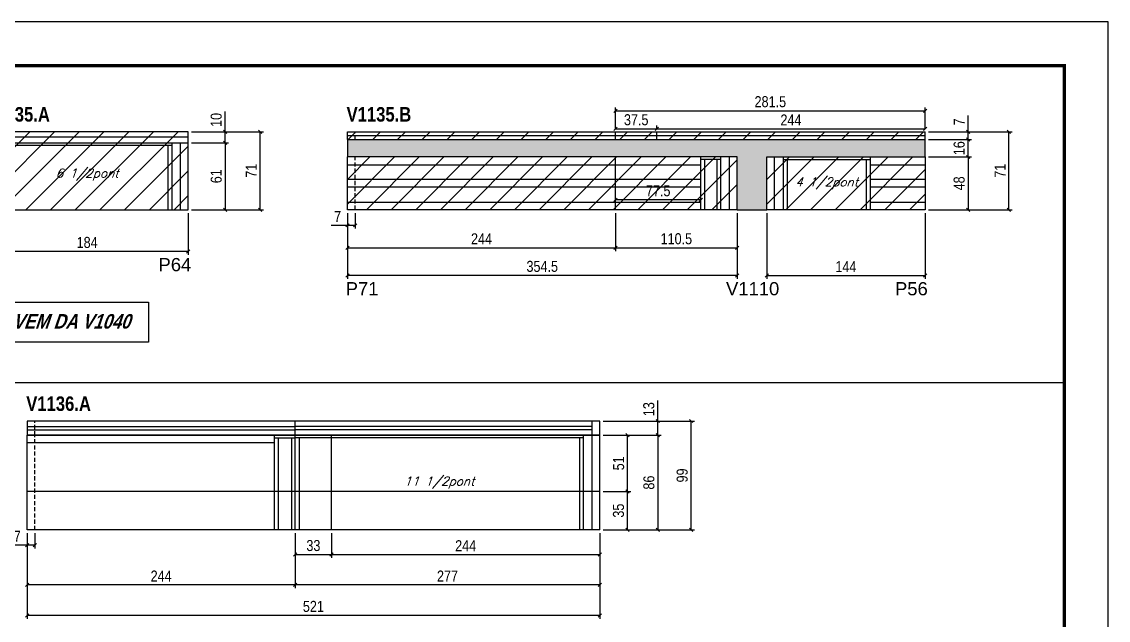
# Model space of a CAD drawing. Extents: x 3309 to 9563, y -2522 to 14608.
# Drawn here: x 8574 to 9563, y 8321 to 8865 of the extents above; entities that cross this region are included whole.
import ezdxf

# ---------------------------------------------------------------- set-up
doc = ezdxf.new("R2010")
doc.units = 0
doc.linetypes.add('DASHED', pattern=[0.75, 0.5, -0.25])
doc.linetypes.add('HIDDEN', pattern=[0.375, 0.25, -0.125])
for name, color, linetype in [('5', 5, 'Continuous'), ('COTA', 241, 'Continuous'), ('NOMENCLATURA', 7, 'Continuous'), ('Painéis', 200, 'Continuous'), ('SARR_2.2x10', 60, 'Continuous'), ('SARR_2.2x7', 40, 'Continuous'), ('SARR_3.5x7', 81, 'Continuous'), ('SARR_EDITAR', 141, 'Continuous'), ('texto', 7, 'Continuous')]:
    doc.layers.add(name, color=color, linetype=linetype)
for name, color, linetype, lineweight in [('Folhas', 255, 'Continuous', 9), ('Hachura', 251, 'Continuous', 9), ('SARRAFO DE PRESSAO', 251, 'DASHED', 9)]:
    doc.layers.add(name, color=color, linetype=linetype, lineweight=lineweight)
doc.layers.add('Laje_Perimetro', color=7, linetype='Continuous', plot=False)
doc.styles.add('COTA TECNICA', font='techl___.ttf', dxfattribs={"height": 10})
doc.styles.add('Romans', font='romans.shx')
doc.styles.get("Standard").update_dxf_attribs({"font": 'arial.ttf'})
doc.styles.add('TECNICA', font='techb___.ttf', dxfattribs={"height": 10})
doc.dimstyles.new('PAINEL', dxfattribs={"dimtxt": 10, "dimasz": 3, "dimexe": 3, "dimexo": 3, "dimgap": 3, "dimtad": 1, "dimdec": 1, "dimzin": 12, "dimdsep": 46, "dimtxsty": 'COTA TECNICA', "dimblk1": 'OBLIQUE', "dimblk2": 'OBLIQUE', "dimsah": 1, "dimcen": 0.9, "dimclrd": 4, "dimclre": 4, "dimclrt": 240, "dimadec": 1, "dimazin": 3, "dimtfac": 1, "dimtdec": 1, "dimtmove": 0, "dimatfit": 3, "dimfxl": 1, "dimtolj": 1, "dimtzin": 12, "dimarcsym": 0})

# ---------------------------------------------------------------- blocks, each defined once
blk = doc.blocks.new('9999999999')
at = {"layer": 'Folhas'}
blk.add_lwpolyline([(98138.98, 34190.21), (99623.98, 34190.21), (99623.98, 35240.21), (98138.98, 35240.21)], close=True, dxfattribs=at)
at = {"layer": 'Folhas', "color": 30, "const_width": 3}
blk.add_lwpolyline([(98213.98, 34230.21), (99583.98, 34230.21), (99583.98, 35200.21), (98213.98, 35200.21)], close=True, dxfattribs=at)
blk = doc.blocks.new('_Oblique')
at = {"color": 0, "linetype": 'ByBlock', "lineweight": -2}
blk.add_line((-0.5, -0.5), (0.5, 0.5), dxfattribs=at)
blk = doc.blocks.new('*D802')
at = {"layer": 'COTA', "color": 4, "lineweight": -2, "transparency": 16777216}
for p, q in [((8541.95, 8691), (8541.95, 8653.16)), ((8725.95, 8691), (8725.95, 8653.16)), ((8725.95, 8656.16), (8541.95, 8656.16))]:
    blk.add_line(p, q, dxfattribs=at)
at = {"layer": 'Defpoints', "color": 0, "transparency": 16777216}
for p in [(8541.95, 8694), (8725.95, 8694), (8541.95, 8656.16)]:
    blk.add_point(p, dxfattribs=at)
at = {"layer": 'COTA', "color": 4, "lineweight": -2, "transparency": 16777216, "xscale": 3, "yscale": 3, "zscale": 3, "rotation": 180}
blk.add_blockref('_Oblique', (8541.95, 8656.16), dxfattribs=at)
at = {"layer": 'COTA', "color": 4, "lineweight": -2, "transparency": 16777216, "xscale": 3, "yscale": 3, "zscale": 3}
blk.add_blockref('_Oblique', (8725.95, 8656.16), dxfattribs=at)
at = {"layer": 'COTA', "color": 240, "transparency": 16777216, "insert": (8633.95, 8664.25), "char_height": 10, "attachment_point": 5, "style": 'COTA TECNICA'}
blk.add_mtext('\\A1;184', dxfattribs=at)
blk = doc.blocks.new('*D803')
at = {"layer": 'COTA', "color": 4, "lineweight": -2, "transparency": 16777216}
for p, q in [((8728.95, 8755), (8762.5, 8755)), ((8759.5, 8755), (8759.5, 8694)), ((8728.95, 8694), (8762.5, 8694))]:
    blk.add_line(p, q, dxfattribs=at)
at = {"layer": 'Defpoints', "color": 0, "transparency": 16777216}
for p in [(8725.95, 8755), (8725.95, 8694), (8759.5, 8694)]:
    blk.add_point(p, dxfattribs=at)
at = {"layer": 'COTA', "color": 4, "lineweight": -2, "transparency": 16777216, "xscale": 3, "yscale": 3, "zscale": 3}
for p, rotation in [((8759.5, 8755), 90), ((8759.5, 8694), 270)]:
    blk.add_blockref('_Oblique', p, dxfattribs=dict(at, rotation=rotation))
at = {"layer": 'COTA', "color": 240, "transparency": 16777216, "insert": (8751.4, 8724.5), "char_height": 10, "attachment_point": 5, "rotation": 90, "style": 'COTA TECNICA'}
blk.add_mtext('\\A1;61', dxfattribs=at)
blk = doc.blocks.new('*D804')
at = {"layer": 'COTA', "color": 4, "lineweight": -2, "transparency": 16777216}
for p, q in [((8759.5, 8765), (8759.5, 8783.43)), ((8728.95, 8765), (8762.5, 8765)), ((8759.5, 8755), (8759.5, 8765)), ((8728.95, 8755), (8762.5, 8755))]:
    blk.add_line(p, q, dxfattribs=at)
at = {"layer": 'Defpoints', "color": 0, "transparency": 16777216}
for p in [(8725.95, 8765), (8759.5, 8765), (8725.95, 8755)]:
    blk.add_point(p, dxfattribs=at)
at = {"layer": 'COTA', "color": 4, "lineweight": -2, "transparency": 16777216, "xscale": 3, "yscale": 3, "zscale": 3}
for p, rotation in [((8759.5, 8765), 90), ((8759.5, 8755), 270)]:
    blk.add_blockref('_Oblique', p, dxfattribs=dict(at, rotation=rotation))
at = {"layer": 'COTA', "color": 240, "transparency": 16777216, "insert": (8751.4, 8775.71), "char_height": 10, "attachment_point": 5, "rotation": 90, "style": 'COTA TECNICA'}
blk.add_mtext('\\A1;10', dxfattribs=at)
blk = doc.blocks.new('*D805')
at = {"layer": 'COTA', "color": 4, "lineweight": -2, "transparency": 16777216}
for p, q in [((8728.95, 8765), (8794.34, 8765)), ((8791.34, 8694), (8791.34, 8765)), ((8728.95, 8694), (8794.34, 8694))]:
    blk.add_line(p, q, dxfattribs=at)
at = {"layer": 'Defpoints', "color": 0, "transparency": 16777216}
for p in [(8725.95, 8765), (8791.34, 8765), (8725.95, 8694)]:
    blk.add_point(p, dxfattribs=at)
at = {"layer": 'COTA', "color": 4, "lineweight": -2, "transparency": 16777216, "xscale": 3, "yscale": 3, "zscale": 3}
for p, rotation in [((8791.34, 8765), 90), ((8791.34, 8694), 270)]:
    blk.add_blockref('_Oblique', p, dxfattribs=dict(at, rotation=rotation))
at = {"layer": 'COTA', "color": 240, "transparency": 16777216, "insert": (8783.27, 8729.5), "char_height": 10, "attachment_point": 5, "rotation": 90, "style": 'COTA TECNICA'}
blk.add_mtext('\\A1;71', dxfattribs=at)
blk = doc.blocks.new('*D806')
at = {"layer": 'COTA', "color": 4, "linetype": 'ByBlock', "lineweight": -2, "transparency": 16777216}
for p, q in [((8870.69, 8691), (8870.69, 8631.26)), ((9225.19, 8691), (9225.19, 8631.26)), ((9225.19, 8634.26), (8870.69, 8634.26))]:
    blk.add_line(p, q, dxfattribs=at)
at = {"layer": 'Defpoints', "color": 0, "linetype": 'ByBlock', "transparency": 16777216}
for p in [(8870.69, 8694), (9225.19, 8694), (8870.69, 8634.26)]:
    blk.add_point(p, dxfattribs=at)
at = {"layer": 'COTA', "color": 4, "linetype": 'ByBlock', "lineweight": -2, "transparency": 16777216, "xscale": 3, "yscale": 3, "zscale": 3, "rotation": 180}
blk.add_blockref('_Oblique', (8870.69, 8634.26), dxfattribs=at)
at = {"layer": 'COTA', "color": 4, "linetype": 'ByBlock', "lineweight": -2, "transparency": 16777216, "xscale": 3, "yscale": 3, "zscale": 3}
blk.add_blockref('_Oblique', (9225.19, 8634.26), dxfattribs=at)
at = {"layer": 'COTA', "color": 240, "linetype": 'ByBlock', "transparency": 16777216, "insert": (9047.94, 8642.48), "char_height": 10, "attachment_point": 5, "style": 'COTA TECNICA'}
blk.add_mtext('\\A1;354.5', dxfattribs=at)
blk = doc.blocks.new('*D807')
at = {"layer": 'COTA', "color": 4, "lineweight": -2, "transparency": 16777216}
for p, q in [((8870.69, 8691), (8870.69, 8656.51)), ((9114.69, 8691), (9114.69, 8656.51)), ((8870.69, 8659.51), (9114.69, 8659.51))]:
    blk.add_line(p, q, dxfattribs=at)
at = {"layer": 'Defpoints', "color": 0, "transparency": 16777216}
for p in [(8870.69, 8694), (9114.69, 8694), (9114.69, 8659.51)]:
    blk.add_point(p, dxfattribs=at)
at = {"layer": 'COTA', "color": 4, "lineweight": -2, "transparency": 16777216, "xscale": 3, "yscale": 3, "zscale": 3, "rotation": 180}
blk.add_blockref('_Oblique', (8870.69, 8659.51), dxfattribs=at)
at = {"layer": 'COTA', "color": 4, "lineweight": -2, "transparency": 16777216, "xscale": 3, "yscale": 3, "zscale": 3}
blk.add_blockref('_Oblique', (9114.69, 8659.51), dxfattribs=at)
at = {"layer": 'COTA', "color": 240, "transparency": 16777216, "insert": (8992.69, 8667.58), "char_height": 10, "attachment_point": 5, "style": 'COTA TECNICA'}
blk.add_mtext('\\A1;244', dxfattribs=at)
blk = doc.blocks.new('*D808')
at = {"layer": 'COTA', "color": 4, "lineweight": -2, "transparency": 16777216}
for p, q in [((9114.69, 8691), (9114.69, 8656.51)), ((9225.19, 8691), (9225.19, 8656.51)), ((9114.69, 8659.51), (9225.19, 8659.51))]:
    blk.add_line(p, q, dxfattribs=at)
at = {"layer": 'Defpoints', "color": 0, "transparency": 16777216}
for p in [(9114.69, 8694), (9225.19, 8694), (9225.19, 8659.51)]:
    blk.add_point(p, dxfattribs=at)
at = {"layer": 'COTA', "color": 4, "lineweight": -2, "transparency": 16777216, "xscale": 3, "yscale": 3, "zscale": 3, "rotation": 180}
blk.add_blockref('_Oblique', (9114.69, 8659.51), dxfattribs=at)
at = {"layer": 'COTA', "color": 4, "lineweight": -2, "transparency": 16777216, "xscale": 3, "yscale": 3, "zscale": 3}
blk.add_blockref('_Oblique', (9225.19, 8659.51), dxfattribs=at)
at = {"layer": 'COTA', "color": 240, "transparency": 16777216, "insert": (9169.94, 8667.62), "char_height": 10, "attachment_point": 5, "style": 'COTA TECNICA'}
blk.add_mtext('\\A1;110.5', dxfattribs=at)
blk = doc.blocks.new('*D809')
at = {"layer": 'COTA', "color": 4, "lineweight": -2, "transparency": 16777216}
for p, q in [((8870.69, 8691), (8870.69, 8676.85)), ((8877.69, 8691), (8877.69, 8676.85)), ((8870.69, 8679.85), (8855.96, 8679.85)), ((8877.69, 8679.85), (8870.69, 8679.85))]:
    blk.add_line(p, q, dxfattribs=at)
at = {"layer": 'Defpoints', "color": 0, "transparency": 16777216}
for p in [(8870.69, 8694), (8877.69, 8694), (8870.69, 8679.85)]:
    blk.add_point(p, dxfattribs=at)
at = {"layer": 'COTA', "color": 4, "lineweight": -2, "transparency": 16777216, "xscale": 3, "yscale": 3, "zscale": 3, "rotation": 180}
blk.add_blockref('_Oblique', (8870.69, 8679.85), dxfattribs=at)
at = {"layer": 'COTA', "color": 4, "lineweight": -2, "transparency": 16777216, "xscale": 3, "yscale": 3, "zscale": 3}
blk.add_blockref('_Oblique', (8877.69, 8679.85), dxfattribs=at)
at = {"layer": 'COTA', "color": 240, "transparency": 16777216, "insert": (8861.83, 8687.92), "char_height": 10, "attachment_point": 5, "style": 'COTA TECNICA'}
blk.add_mtext('\\A1;7', dxfattribs=at)
blk = doc.blocks.new('*D810')
at = {"layer": 'COTA', "color": 4, "lineweight": -2, "transparency": 16777216}
for p, q in [((9114.69, 8704), (9114.69, 8706.12)), ((9192.19, 8703.12), (9114.69, 8703.12)), ((9192.19, 8704), (9192.19, 8706.12))]:
    blk.add_line(p, q, dxfattribs=at)
at = {"layer": 'Defpoints', "color": 0, "transparency": 16777216}
for p in [(9114.69, 8703.12), (9114.69, 8701), (9192.19, 8701)]:
    blk.add_point(p, dxfattribs=at)
at = {"layer": 'COTA', "color": 4, "lineweight": -2, "transparency": 16777216, "xscale": 3, "yscale": 3, "zscale": 3, "rotation": 180}
blk.add_blockref('_Oblique', (9114.69, 8703.12), dxfattribs=at)
at = {"layer": 'COTA', "color": 4, "lineweight": -2, "transparency": 16777216, "xscale": 3, "yscale": 3, "zscale": 3}
blk.add_blockref('_Oblique', (9192.19, 8703.12), dxfattribs=at)
at = {"layer": 'COTA', "color": 240, "transparency": 16777216, "insert": (9153.44, 8711.23), "char_height": 10, "attachment_point": 5, "style": 'COTA TECNICA'}
blk.add_mtext('\\A1;77.5', dxfattribs=at)
blk = doc.blocks.new('*D811')
at = {"layer": 'COTA', "color": 4, "lineweight": -2, "transparency": 16777216}
for p, q in [((9252.19, 8691), (9252.19, 8631.26)), ((9396.19, 8691), (9396.19, 8631.26)), ((9252.19, 8634.26), (9396.19, 8634.26))]:
    blk.add_line(p, q, dxfattribs=at)
at = {"layer": 'Defpoints', "color": 0, "transparency": 16777216}
for p in [(9252.19, 8694), (9396.19, 8694), (9396.19, 8634.26)]:
    blk.add_point(p, dxfattribs=at)
at = {"layer": 'COTA', "color": 4, "lineweight": -2, "transparency": 16777216, "xscale": 3, "yscale": 3, "zscale": 3, "rotation": 180}
blk.add_blockref('_Oblique', (9252.19, 8634.26), dxfattribs=at)
at = {"layer": 'COTA', "color": 4, "lineweight": -2, "transparency": 16777216, "xscale": 3, "yscale": 3, "zscale": 3}
blk.add_blockref('_Oblique', (9396.19, 8634.26), dxfattribs=at)
at = {"layer": 'COTA', "color": 240, "transparency": 16777216, "insert": (9324.19, 8642.33), "char_height": 10, "attachment_point": 5, "style": 'COTA TECNICA'}
blk.add_mtext('\\A1;144', dxfattribs=at)
blk = doc.blocks.new('*D812')
at = {"layer": 'COTA', "color": 4, "lineweight": -2, "transparency": 16777216}
for p, q in [((9399.19, 8742), (9438.36, 8742)), ((9435.36, 8742), (9435.36, 8694)), ((9399.19, 8694), (9438.36, 8694))]:
    blk.add_line(p, q, dxfattribs=at)
at = {"layer": 'Defpoints', "color": 0, "transparency": 16777216}
for p in [(9396.19, 8742), (9396.19, 8694), (9435.36, 8694)]:
    blk.add_point(p, dxfattribs=at)
at = {"layer": 'COTA', "color": 4, "lineweight": -2, "transparency": 16777216, "xscale": 3, "yscale": 3, "zscale": 3}
for p, rotation in [((9435.36, 8742), 90), ((9435.36, 8694), 270)]:
    blk.add_blockref('_Oblique', p, dxfattribs=dict(at, rotation=rotation))
at = {"layer": 'COTA', "color": 240, "transparency": 16777216, "insert": (9427.26, 8718), "char_height": 10, "attachment_point": 5, "rotation": 90, "style": 'COTA TECNICA'}
blk.add_mtext('\\A1;48', dxfattribs=at)
blk = doc.blocks.new('*D813')
at = {"layer": 'COTA', "color": 4, "lineweight": -2, "transparency": 16777216}
for p, q in [((9399.19, 8758), (9438.36, 8758)), ((9435.36, 8742), (9435.36, 8758)), ((9399.19, 8742), (9438.36, 8742))]:
    blk.add_line(p, q, dxfattribs=at)
at = {"layer": 'Defpoints', "color": 0, "transparency": 16777216}
for p in [(9396.19, 8758), (9435.36, 8758), (9396.19, 8742)]:
    blk.add_point(p, dxfattribs=at)
at = {"layer": 'COTA', "color": 4, "lineweight": -2, "transparency": 16777216, "xscale": 3, "yscale": 3, "zscale": 3}
for p, rotation in [((9435.36, 8758), 90), ((9435.36, 8742), 270)]:
    blk.add_blockref('_Oblique', p, dxfattribs=dict(at, rotation=rotation))
at = {"layer": 'COTA', "color": 240, "transparency": 16777216, "insert": (9427.25, 8750), "char_height": 10, "attachment_point": 5, "rotation": 90, "style": 'COTA TECNICA'}
blk.add_mtext('\\A1;16', dxfattribs=at)
blk = doc.blocks.new('*D798')
at = {"layer": 'COTA', "color": 4, "lineweight": -2, "transparency": 16777216}
for p, q in [((9435.36, 8765), (9435.36, 8779.73)), ((9399.19, 8765), (9438.36, 8765)), ((9399.19, 8758), (9438.36, 8758)), ((9435.36, 8758), (9435.36, 8765))]:
    blk.add_line(p, q, dxfattribs=at)
at = {"layer": 'Defpoints', "color": 0, "transparency": 16777216}
for p in [(9396.19, 8765), (9396.19, 8758), (9435.36, 8765)]:
    blk.add_point(p, dxfattribs=at)
at = {"layer": 'COTA', "color": 4, "lineweight": -2, "transparency": 16777216, "xscale": 3, "yscale": 3, "zscale": 3}
for p, rotation in [((9435.36, 8765), 90), ((9435.36, 8758), 270)]:
    blk.add_blockref('_Oblique', p, dxfattribs=dict(at, rotation=rotation))
at = {"layer": 'COTA', "color": 240, "transparency": 16777216, "insert": (9427.28, 8773.86), "char_height": 10, "attachment_point": 5, "rotation": 90, "style": 'COTA TECNICA'}
blk.add_mtext('\\A1;7', dxfattribs=at)
blk = doc.blocks.new('*D814')
at = {"layer": 'COTA', "color": 4, "lineweight": -2, "transparency": 16777216}
for p, q in [((9399.19, 8765), (9475.5, 8765)), ((9472.5, 8694), (9472.5, 8765)), ((9399.19, 8694), (9475.5, 8694))]:
    blk.add_line(p, q, dxfattribs=at)
at = {"layer": 'Defpoints', "color": 0, "transparency": 16777216}
for p in [(9396.19, 8765), (9472.5, 8765), (9396.19, 8694)]:
    blk.add_point(p, dxfattribs=at)
at = {"layer": 'COTA', "color": 4, "lineweight": -2, "transparency": 16777216, "xscale": 3, "yscale": 3, "zscale": 3}
for p, rotation in [((9472.5, 8765), 90), ((9472.5, 8694), 270)]:
    blk.add_blockref('_Oblique', p, dxfattribs=dict(at, rotation=rotation))
at = {"layer": 'COTA', "color": 240, "transparency": 16777216, "insert": (9464.43, 8729.5), "char_height": 10, "attachment_point": 5, "rotation": 90, "style": 'COTA TECNICA'}
blk.add_mtext('\\A1;71', dxfattribs=at)
blk = doc.blocks.new('*D815')
at = {"layer": 'COTA', "color": 4, "lineweight": -2, "transparency": 16777216}
for p, q in [((9114.69, 8768), (9114.69, 8787.1)), ((9114.69, 8784.1), (9396.19, 8784.1)), ((9396.19, 8768), (9396.19, 8787.1))]:
    blk.add_line(p, q, dxfattribs=at)
at = {"layer": 'Defpoints', "color": 0, "transparency": 16777216}
for p in [(9396.19, 8784.1), (9114.69, 8765), (9396.19, 8765)]:
    blk.add_point(p, dxfattribs=at)
at = {"layer": 'COTA', "color": 4, "lineweight": -2, "transparency": 16777216, "xscale": 3, "yscale": 3, "zscale": 3, "rotation": 180}
blk.add_blockref('_Oblique', (9114.69, 8784.1), dxfattribs=at)
at = {"layer": 'COTA', "color": 4, "lineweight": -2, "transparency": 16777216, "xscale": 3, "yscale": 3, "zscale": 3}
blk.add_blockref('_Oblique', (9396.19, 8784.1), dxfattribs=at)
at = {"layer": 'COTA', "color": 240, "transparency": 16777216, "insert": (9255.44, 8792.23), "char_height": 10, "attachment_point": 5, "style": 'COTA TECNICA'}
blk.add_mtext('\\A1;281.5', dxfattribs=at)
blk = doc.blocks.new('*D816')
at = {"layer": 'COTA', "color": 4, "lineweight": -2, "transparency": 16777216}
for p, q in [((9114.69, 8768), (9114.69, 8770.59)), ((9114.69, 8767.59), (9152.19, 8767.59)), ((9152.19, 8768), (9152.19, 8770.59))]:
    blk.add_line(p, q, dxfattribs=at)
at = {"layer": 'Defpoints', "color": 0, "transparency": 16777216}
for p in [(9152.19, 8767.59), (9114.69, 8765), (9152.19, 8765)]:
    blk.add_point(p, dxfattribs=at)
at = {"layer": 'COTA', "color": 4, "lineweight": -2, "transparency": 16777216, "xscale": 3, "yscale": 3, "zscale": 3, "rotation": 180}
blk.add_blockref('_Oblique', (9114.69, 8767.59), dxfattribs=at)
at = {"layer": 'COTA', "color": 4, "lineweight": -2, "transparency": 16777216, "xscale": 3, "yscale": 3, "zscale": 3}
blk.add_blockref('_Oblique', (9152.19, 8767.59), dxfattribs=at)
at = {"layer": 'COTA', "color": 240, "transparency": 16777216, "insert": (9133.44, 8775.81), "char_height": 10, "attachment_point": 5, "style": 'COTA TECNICA'}
blk.add_mtext('\\A1;37.5', dxfattribs=at)
blk = doc.blocks.new('*D817')
at = {"layer": 'COTA', "color": 4, "lineweight": -2, "transparency": 16777216}
for p, q in [((9152.19, 8768), (9152.19, 8770.59)), ((9152.19, 8767.59), (9396.19, 8767.59)), ((9396.19, 8768), (9396.19, 8770.59))]:
    blk.add_line(p, q, dxfattribs=at)
at = {"layer": 'Defpoints', "color": 0, "transparency": 16777216}
for p in [(9396.19, 8767.59), (9152.19, 8765), (9396.19, 8765)]:
    blk.add_point(p, dxfattribs=at)
at = {"layer": 'COTA', "color": 4, "lineweight": -2, "transparency": 16777216, "xscale": 3, "yscale": 3, "zscale": 3, "rotation": 180}
blk.add_blockref('_Oblique', (9152.19, 8767.59), dxfattribs=at)
at = {"layer": 'COTA', "color": 4, "lineweight": -2, "transparency": 16777216, "xscale": 3, "yscale": 3, "zscale": 3}
blk.add_blockref('_Oblique', (9396.19, 8767.59), dxfattribs=at)
at = {"layer": 'COTA', "color": 240, "transparency": 16777216, "insert": (9274.19, 8775.67), "char_height": 10, "attachment_point": 5, "style": 'COTA TECNICA'}
blk.add_mtext('\\A1;244', dxfattribs=at)
blk = doc.blocks.new('*D823')
at = {"layer": 'COTA', "color": 4, "linetype": 'ByBlock', "lineweight": -2, "transparency": 16777216}
for p, q in [((8823.26, 8399.95), (8823.26, 8349.9)), ((9100.26, 8399.95), (9100.26, 8349.9)), ((9100.26, 8352.9), (8823.26, 8352.9))]:
    blk.add_line(p, q, dxfattribs=at)
at = {"layer": 'Defpoints', "color": 0, "linetype": 'ByBlock', "transparency": 16777216}
for p in [(8823.26, 8402.95), (9100.26, 8402.95), (8823.26, 8352.9)]:
    blk.add_point(p, dxfattribs=at)
at = {"layer": 'COTA', "color": 4, "linetype": 'ByBlock', "lineweight": -2, "transparency": 16777216, "xscale": 3, "yscale": 3, "zscale": 3, "rotation": 180}
blk.add_blockref('_Oblique', (8823.26, 8352.9), dxfattribs=at)
at = {"layer": 'COTA', "color": 4, "linetype": 'ByBlock', "lineweight": -2, "transparency": 16777216, "xscale": 3, "yscale": 3, "zscale": 3}
blk.add_blockref('_Oblique', (9100.26, 8352.9), dxfattribs=at)
at = {"layer": 'COTA', "color": 240, "linetype": 'ByBlock', "transparency": 16777216, "insert": (8961.76, 8360.97), "char_height": 10, "attachment_point": 5, "style": 'COTA TECNICA'}
blk.add_mtext('\\A1;277', dxfattribs=at)
blk = doc.blocks.new('*D824')
at = {"layer": 'COTA', "color": 4, "linetype": 'ByBlock', "lineweight": -2, "transparency": 16777216}
for p, q in [((8579.26, 8399.95), (8579.26, 8349.9)), ((8823.26, 8399.95), (8823.26, 8349.9)), ((8823.26, 8352.9), (8579.26, 8352.9))]:
    blk.add_line(p, q, dxfattribs=at)
at = {"layer": 'Defpoints', "color": 0, "linetype": 'ByBlock', "transparency": 16777216}
for p in [(8579.26, 8402.95), (8823.26, 8402.95), (8579.26, 8352.9)]:
    blk.add_point(p, dxfattribs=at)
at = {"layer": 'COTA', "color": 4, "linetype": 'ByBlock', "lineweight": -2, "transparency": 16777216, "xscale": 3, "yscale": 3, "zscale": 3, "rotation": 180}
blk.add_blockref('_Oblique', (8579.26, 8352.9), dxfattribs=at)
at = {"layer": 'COTA', "color": 4, "linetype": 'ByBlock', "lineweight": -2, "transparency": 16777216, "xscale": 3, "yscale": 3, "zscale": 3}
blk.add_blockref('_Oblique', (8823.26, 8352.9), dxfattribs=at)
at = {"layer": 'COTA', "color": 240, "linetype": 'ByBlock', "transparency": 16777216, "insert": (8701.26, 8360.97), "char_height": 10, "attachment_point": 5, "style": 'COTA TECNICA'}
blk.add_mtext('\\A1;244', dxfattribs=at)
blk = doc.blocks.new('*D826')
at = {"layer": 'COTA', "color": 4, "linetype": 'ByBlock', "lineweight": -2, "transparency": 16777216}
for p, q in [((8579.26, 8399.95), (8579.26, 8322.19)), ((9100.26, 8399.95), (9100.26, 8322.19)), ((9100.26, 8325.19), (8579.26, 8325.19))]:
    blk.add_line(p, q, dxfattribs=at)
at = {"layer": 'Defpoints', "color": 0, "linetype": 'ByBlock', "transparency": 16777216}
for p in [(8579.26, 8402.95), (9100.26, 8402.95), (8579.26, 8325.19)]:
    blk.add_point(p, dxfattribs=at)
at = {"layer": 'COTA', "color": 4, "linetype": 'ByBlock', "lineweight": -2, "transparency": 16777216, "xscale": 3, "yscale": 3, "zscale": 3, "rotation": 180}
blk.add_blockref('_Oblique', (8579.26, 8325.19), dxfattribs=at)
at = {"layer": 'COTA', "color": 4, "linetype": 'ByBlock', "lineweight": -2, "transparency": 16777216, "xscale": 3, "yscale": 3, "zscale": 3}
blk.add_blockref('_Oblique', (9100.26, 8325.19), dxfattribs=at)
at = {"layer": 'COTA', "color": 240, "linetype": 'ByBlock', "transparency": 16777216, "insert": (8839.76, 8333.3), "char_height": 10, "attachment_point": 5, "style": 'COTA TECNICA'}
blk.add_mtext('\\A1;521', dxfattribs=at)
blk = doc.blocks.new('*D828')
at = {"layer": 'COTA', "color": 4, "lineweight": -2, "transparency": 16777216}
for p, q in [((9103.26, 8488.95), (9156.14, 8488.95)), ((9153.14, 8488.95), (9153.14, 8402.95)), ((9103.26, 8402.95), (9156.14, 8402.95))]:
    blk.add_line(p, q, dxfattribs=at)
at = {"layer": 'Defpoints', "color": 0, "transparency": 16777216}
for p in [(9100.26, 8488.95), (9100.26, 8402.95), (9153.14, 8402.95)]:
    blk.add_point(p, dxfattribs=at)
at = {"layer": 'COTA', "color": 4, "lineweight": -2, "transparency": 16777216, "xscale": 3, "yscale": 3, "zscale": 3}
for p, rotation in [((9153.14, 8488.95), 90), ((9153.14, 8402.95), 270)]:
    blk.add_blockref('_Oblique', p, dxfattribs=dict(at, rotation=rotation))
at = {"layer": 'COTA', "color": 240, "transparency": 16777216, "insert": (9145.01, 8445.95), "char_height": 10, "attachment_point": 5, "rotation": 90, "style": 'COTA TECNICA'}
blk.add_mtext('\\A1;86', dxfattribs=at)
blk = doc.blocks.new('*D829')
at = {"layer": 'COTA', "color": 4, "lineweight": -2, "transparency": 16777216}
for p, q in [((9153.14, 8501.95), (9153.14, 8520.46)), ((9103.26, 8501.95), (9156.14, 8501.95)), ((9153.14, 8488.95), (9153.14, 8501.95)), ((9103.26, 8488.95), (9156.14, 8488.95))]:
    blk.add_line(p, q, dxfattribs=at)
at = {"layer": 'Defpoints', "color": 0, "transparency": 16777216}
for p in [(9100.26, 8501.95), (9153.14, 8501.95), (9100.26, 8488.95)]:
    blk.add_point(p, dxfattribs=at)
at = {"layer": 'COTA', "color": 4, "lineweight": -2, "transparency": 16777216, "xscale": 3, "yscale": 3, "zscale": 3}
for p, rotation in [((9153.14, 8501.95), 90), ((9153.14, 8488.95), 270)]:
    blk.add_blockref('_Oblique', p, dxfattribs=dict(at, rotation=rotation))
at = {"layer": 'COTA', "color": 240, "transparency": 16777216, "insert": (9144.92, 8512.71), "char_height": 10, "attachment_point": 5, "rotation": 90, "style": 'COTA TECNICA'}
blk.add_mtext('\\A1;13', dxfattribs=at)
blk = doc.blocks.new('*D830')
at = {"layer": 'COTA', "color": 4, "lineweight": -2, "transparency": 16777216}
for p, q in [((9103.26, 8501.95), (9186.34, 8501.95)), ((9183.34, 8402.95), (9183.34, 8501.95)), ((9103.26, 8402.95), (9186.34, 8402.95))]:
    blk.add_line(p, q, dxfattribs=at)
at = {"layer": 'Defpoints', "color": 0, "transparency": 16777216}
for p in [(9100.26, 8501.95), (9183.34, 8501.95), (9100.26, 8402.95)]:
    blk.add_point(p, dxfattribs=at)
at = {"layer": 'COTA', "color": 4, "lineweight": -2, "transparency": 16777216, "xscale": 3, "yscale": 3, "zscale": 3}
for p, rotation in [((9183.34, 8501.95), 90), ((9183.34, 8402.95), 270)]:
    blk.add_blockref('_Oblique', p, dxfattribs=dict(at, rotation=rotation))
at = {"layer": 'COTA', "color": 240, "transparency": 16777216, "insert": (9175.26, 8452.45), "char_height": 10, "attachment_point": 5, "rotation": 90, "style": 'COTA TECNICA'}
blk.add_mtext('\\A1;99', dxfattribs=at)
blk = doc.blocks.new('*D3003')
at = {"layer": 'COTA', "color": 4, "lineweight": -2, "transparency": 16777216}
for p, q in [((8579.26, 8399.95), (8579.26, 8386.16)), ((8586.26, 8399.95), (8586.26, 8386.16)), ((8579.26, 8389.16), (8564.53, 8389.16)), ((8586.26, 8389.16), (8579.26, 8389.16))]:
    blk.add_line(p, q, dxfattribs=at)
at = {"layer": 'Defpoints', "color": 0, "transparency": 16777216}
for p in [(8579.26, 8402.95), (8586.26, 8402.95), (8579.26, 8389.16)]:
    blk.add_point(p, dxfattribs=at)
at = {"layer": 'COTA', "color": 4, "lineweight": -2, "transparency": 16777216, "xscale": 3, "yscale": 3, "zscale": 3, "rotation": 180}
blk.add_blockref('_Oblique', (8579.26, 8389.16), dxfattribs=at)
at = {"layer": 'COTA', "color": 4, "lineweight": -2, "transparency": 16777216, "xscale": 3, "yscale": 3, "zscale": 3}
blk.add_blockref('_Oblique', (8586.26, 8389.16), dxfattribs=at)
at = {"layer": 'COTA', "color": 240, "transparency": 16777216, "insert": (8570.4, 8397.23), "char_height": 10, "attachment_point": 5, "style": 'COTA TECNICA'}
blk.add_mtext('\\A1;7', dxfattribs=at)
blk = doc.blocks.new('*D3004')
at = {"layer": 'COTA', "color": 4, "lineweight": -2, "transparency": 16777216}
for p, q in [((8823.26, 8399.95), (8823.26, 8377.44)), ((8856.26, 8399.95), (8856.26, 8377.44)), ((8823.26, 8380.44), (8856.26, 8380.44))]:
    blk.add_line(p, q, dxfattribs=at)
at = {"layer": 'Defpoints', "color": 0, "transparency": 16777216}
for p in [(8823.26, 8402.95), (8856.26, 8402.95), (8856.26, 8380.44)]:
    blk.add_point(p, dxfattribs=at)
at = {"layer": 'COTA', "color": 4, "lineweight": -2, "transparency": 16777216, "xscale": 3, "yscale": 3, "zscale": 3, "rotation": 180}
blk.add_blockref('_Oblique', (8823.26, 8380.44), dxfattribs=at)
at = {"layer": 'COTA', "color": 4, "lineweight": -2, "transparency": 16777216, "xscale": 3, "yscale": 3, "zscale": 3}
blk.add_blockref('_Oblique', (8856.26, 8380.44), dxfattribs=at)
at = {"layer": 'COTA', "color": 240, "transparency": 16777216, "insert": (8839.76, 8388.66), "char_height": 10, "attachment_point": 5, "style": 'COTA TECNICA'}
blk.add_mtext('\\A1;33', dxfattribs=at)
blk = doc.blocks.new('*D3005')
at = {"layer": 'COTA', "color": 4, "lineweight": -2, "transparency": 16777216}
for p, q in [((8856.26, 8399.95), (8856.26, 8377.44)), ((9100.26, 8399.95), (9100.26, 8377.44)), ((8856.26, 8380.44), (9100.26, 8380.44))]:
    blk.add_line(p, q, dxfattribs=at)
at = {"layer": 'Defpoints', "color": 0, "transparency": 16777216}
for p in [(8856.26, 8402.95), (9100.26, 8402.95), (9100.26, 8380.44)]:
    blk.add_point(p, dxfattribs=at)
at = {"layer": 'COTA', "color": 4, "lineweight": -2, "transparency": 16777216, "xscale": 3, "yscale": 3, "zscale": 3, "rotation": 180}
blk.add_blockref('_Oblique', (8856.26, 8380.44), dxfattribs=at)
at = {"layer": 'COTA', "color": 4, "lineweight": -2, "transparency": 16777216, "xscale": 3, "yscale": 3, "zscale": 3}
blk.add_blockref('_Oblique', (9100.26, 8380.44), dxfattribs=at)
at = {"layer": 'COTA', "color": 240, "transparency": 16777216, "insert": (8978.26, 8388.52), "char_height": 10, "attachment_point": 5, "style": 'COTA TECNICA'}
blk.add_mtext('\\A1;244', dxfattribs=at)
blk = doc.blocks.new('*D3008')
at = {"layer": 'COTA', "color": 4, "lineweight": -2, "transparency": 16777216}
for p, q in [((9103.26, 8437.95), (9128.56, 8437.95)), ((9125.56, 8402.95), (9125.56, 8437.95)), ((9103.26, 8402.95), (9128.56, 8402.95))]:
    blk.add_line(p, q, dxfattribs=at)
at = {"layer": 'Defpoints', "color": 0, "transparency": 16777216}
for p in [(9100.26, 8437.95), (9125.56, 8437.95), (9100.26, 8402.95)]:
    blk.add_point(p, dxfattribs=at)
at = {"layer": 'COTA', "color": 4, "lineweight": -2, "transparency": 16777216, "xscale": 3, "yscale": 3, "zscale": 3}
for p, rotation in [((9125.56, 8437.95), 90), ((9125.56, 8402.95), 270)]:
    blk.add_blockref('_Oblique', p, dxfattribs=dict(at, rotation=rotation))
at = {"layer": 'COTA', "color": 240, "transparency": 16777216, "insert": (9117.34, 8420.45), "char_height": 10, "attachment_point": 5, "rotation": 90, "style": 'COTA TECNICA'}
blk.add_mtext('\\A1;35', dxfattribs=at)
blk = doc.blocks.new('*D3009')
at = {"layer": 'COTA', "color": 4, "lineweight": -2, "transparency": 16777216}
for p, q in [((9103.26, 8488.95), (9128.56, 8488.95)), ((9125.56, 8437.95), (9125.56, 8488.95)), ((9103.26, 8437.95), (9128.56, 8437.95))]:
    blk.add_line(p, q, dxfattribs=at)
at = {"layer": 'Defpoints', "color": 0, "transparency": 16777216}
for p in [(9100.26, 8488.95), (9125.56, 8488.95), (9100.26, 8437.95)]:
    blk.add_point(p, dxfattribs=at)
at = {"layer": 'COTA', "color": 4, "lineweight": -2, "transparency": 16777216, "xscale": 3, "yscale": 3, "zscale": 3}
for p, rotation in [((9125.56, 8488.95), 90), ((9125.56, 8437.95), 270)]:
    blk.add_blockref('_Oblique', p, dxfattribs=dict(at, rotation=rotation))
at = {"layer": 'COTA', "color": 240, "transparency": 16777216, "insert": (9117.45, 8463.45), "char_height": 10, "attachment_point": 5, "rotation": 90, "style": 'COTA TECNICA'}
blk.add_mtext('\\A1;51', dxfattribs=at)

msp = doc.modelspace()

# ---------------------------------------------------------------- hatches: boundary and pattern name
at = {"layer": 'COTA'}
h = msp.add_hatch(dxfattribs=at)
h.set_pattern_fill('AR-CONC', color=256, scale=0.03)
h.set_pattern_definition([(50, (3424.628, 536.542), (5.46554, -0.4781726), [0.5715, -6.2865]), (355, (3424.628, 536.542), (-1.0573026, 5.7317054), [0.4572, -5.0292175]), (100.451445, (3425.0835, 536.5023), (4.4082374, 5.2535326), [0.4857003, -5.3427073]), (46.1842, (3424.628, 538.066), (8.1323712, -1.26127), [0.85725, -9.42975]), (96.63556, (3425.306, 537.961), (7.122124, 7.422784), [0.728551, -8.014068]), (351.18415, (3424.628, 538.066), (7.122124, 7.422784), [0.685799, -7.543792]), (21, (3425.39, 537.685), (4.5484317, -3.067956), [0.5715, -6.2865]), (326, (3425.39, 537.685), (1.854061, 5.525639), [0.4572, -5.0292]), (71.451445, (3425.769, 537.4295), (6.4024926, 2.457683), [0.4857003, -5.342698]), (37.5, (3424.628, 536.5422), (0.0926581, 2.53665117), [0, -4.96824, 0, -5.1054, 0, -5.04825]), (7.5, (3424.628, 536.5422), (2.0045899, 3.00541724), [0, -2.91084, 0, -4.85394, 0, -1.92405]), (327.5, (3422.9288, 536.5422), (4.06771786, -0.1718623), [0, -1.905, 0, -5.9436, 0, -7.8867]), (317.5, (3422.1668, 536.542), (4.4438754, 0.7627947), [0, -2.4765, 0, -3.94716, 0, -5.6007])])
h.paths.add_polyline_path([(9225.19, 8694), (9252.19, 8694), (9252.19, 8742), (9396.19, 8742), (9396.19, 8758), (8870.69, 8758), (8870.69, 8742), (9225.19, 8742)])
at = {"layer": 'Hachura', "linetype": 'ByBlock'}
h = msp.add_hatch(dxfattribs=at)
h.set_pattern_fill('ANSI31', color=256, scale=5)
h.set_pattern_definition([(45, (4694.383, 1128.205), (-11.22532, 11.22532), [])])
h.paths.add_polyline_path([(8725.95, 8694), (8725.95, 8755), (8541.95, 8755), (8541.95, 8694)])
h.paths.add_polyline_path([(8541.95, 8765), (8541.95, 8755), (8725.95, 8755), (8725.95, 8765)])
h = msp.add_hatch(dxfattribs=at)
h.set_pattern_fill('ANSI31', color=256, scale=5)
h.set_pattern_definition([(45, (5023.128, 1295.068), (-11.22532, 11.22532), [])])
h.paths.add_polyline_path([(8870.69, 8765), (8870.69, 8758), (9114.69, 8758), (9114.69, 8765)])
h.paths.add_polyline_path([(9152.19, 8758), (9152.19, 8765), (9114.69, 8765), (9114.69, 8758)])
h.paths.add_polyline_path([(9152.19, 8765), (9152.19, 8758), (9396.19, 8758), (9396.19, 8765)])
h = msp.add_hatch(dxfattribs=at)
h.set_pattern_fill('ANSI31', color=256, scale=5)
h.set_pattern_definition([(45, (3424.628, 536.542), (-11.22532, 11.22532), [])])
h.paths.add_polyline_path([(9114.69, 8742), (8870.69, 8742), (8870.69, 8694), (9114.69, 8694)])
h.paths.add_polyline_path([(9225.19, 8742), (9114.69, 8742), (9114.69, 8694), (9225.19, 8694)])
h.paths.add_polyline_path([(9396.19, 8742), (9252.19, 8742), (9252.19, 8694), (9396.19, 8694)])

# ---------------------------------------------------------------- linework, layer by layer
at = {"layer": 'COTA'}
for p, q in [((8870.69, 8758), (8870.69, 8742)), ((9396.19, 8742), (9396.19, 8758)), ((9225.19, 8694), (9252.19, 8694)), ((8152.87, 8537.07), (9522.87, 8537.07))]:
    msp.add_line(p, q, dxfattribs=at)
at = {"layer": 'Laje_Perimetro'}
msp.add_lwpolyline([(9562.87, 8864.98), (8077.87, 8864.98), (8077.87, 7814.98), (9562.87, 7814.98)], close=True, dxfattribs=at)
at = {"layer": 'NOMENCLATURA'}
msp.add_lwpolyline([(8555.07, 8610.12), (8689.61, 8610.12), (8689.61, 8573.66), (8555.07, 8573.66)], close=True, dxfattribs=at)
at = {"layer": 'Painéis', "linetype": 'ByBlock'}
for p, q in [((8725.95, 8765), (8541.95, 8765)), ((8725.95, 8755), (8725.95, 8765)), ((8870.69, 8765), (9396.19, 8765)), ((8870.69, 8758), (8870.69, 8765)), ((8870.69, 8758), (9396.19, 8758)), ((9114.69, 8758), (9114.69, 8765)), ((9152.19, 8758), (9152.19, 8765)), ((9396.19, 8758), (9396.19, 8765)), ((8541.95, 8755), (8725.95, 8755)), ((8725.95, 8694), (8725.95, 8755)), ((9225.19, 8742), (8870.69, 8742)), ((8870.69, 8694), (8870.69, 8742)), ((9114.69, 8694), (9114.69, 8742)), ((9225.19, 8694), (9225.19, 8742)), ((9252.19, 8694), (9252.19, 8742)), ((9252.19, 8742), (9396.19, 8742)), ((9396.19, 8742), (9396.19, 8694)), ((8541.95, 8694), (8725.95, 8694)), ((9225.19, 8694), (8870.69, 8694)), ((9396.19, 8694), (9252.19, 8694)), ((8823.26, 8402.95), (8823.26, 8501.95)), ((9100.26, 8488.95), (8579.26, 8488.95)), ((8579.26, 8402.95), (8579.26, 8488.95)), ((8856.26, 8402.95), (8856.26, 8488.95)), ((9100.26, 8402.95), (9100.26, 8488.95)), ((9100.26, 8437.95), (8579.26, 8437.95)), ((9100.26, 8402.95), (8579.26, 8402.95))]:
    msp.add_line(p, q, dxfattribs=at)
at = {"layer": 'Painéis', "linetype": 'ByBlock', "elevation": 0}
msp.add_lwpolyline([(8579.26, 8488.95), (9100.26, 8488.95), (9100.26, 8501.95), (8579.26, 8501.95)], close=True, dxfattribs=at)
at = {"layer": 'SARR_2.2x10', "linetype": 'ByBlock'}
msp.add_line((8725.95, 8760), (8541.95, 8760), dxfattribs=at)
at = {"layer": 'SARR_2.2x7', "linetype": 'Continuous'}
for p, q in [((8870.69, 8761.5), (9114.69, 8761.5)), ((9114.69, 8761.5), (9396.19, 8761.5)), ((8556.95, 8752.8), (8710.95, 8752.8)), ((8718.95, 8694), (8718.95, 8755)), ((9210.19, 8739.8), (9192.19, 8739.8)), ((9218.19, 8694), (9218.19, 8742)), ((9259.19, 8694), (9259.19, 8742)), ((9267.19, 8739.8), (9346.19, 8739.8)), ((8870.69, 8735), (9114.69, 8735)), ((9114.69, 8735), (9192.19, 8735)), ((9346.19, 8735), (9396.19, 8735)), ((8870.69, 8721.88), (9114.69, 8721.88)), ((9114.69, 8721.88), (9192.19, 8721.88)), ((9346.19, 8721.88), (9396.19, 8721.88)), ((8870.69, 8714.88), (9114.69, 8714.88)), ((9114.69, 8714.88), (9192.19, 8714.88)), ((9346.19, 8714.88), (9396.19, 8714.88)), ((8870.69, 8701), (9114.69, 8701)), ((9114.69, 8701), (9192.19, 8701)), ((9346.19, 8701), (9396.19, 8701)), ((9093.26, 8488.95), (9093.26, 8501.95)), ((8804.26, 8481.95), (8579.26, 8481.95)), ((8804.26, 8486.75), (8823.26, 8486.75)), ((9085.26, 8486.75), (8823.26, 8486.75)), ((9093.26, 8402.95), (9093.26, 8488.95))]:
    msp.add_line(p, q, dxfattribs=at)
at = {"layer": 'SARR_2.2x7', "linetype": 'HIDDEN', "ltscale": 15}
for p, q in [((8877.69, 8758), (8877.69, 8765)), ((8877.69, 8694), (8877.69, 8742)), ((8586.26, 8488.95), (8586.26, 8501.95)), ((8586.26, 8402.95), (8586.26, 8488.95))]:
    msp.add_line(p, q, dxfattribs=at)
at = {"layer": 'SARR_3.5x7'}
for p, q in [((8707.45, 8752.8), (8707.45, 8694)), ((8710.95, 8755), (8710.95, 8694)), ((9192.19, 8694), (9192.19, 8742)), ((9195.69, 8739.8), (9195.69, 8694)), ((9206.69, 8739.8), (9206.69, 8694)), ((9210.19, 8742), (9210.19, 8694)), ((9267.19, 8742), (9267.19, 8694)), ((9270.69, 8739.8), (9270.69, 8694)), ((9342.69, 8739.8), (9342.69, 8694)), ((9346.19, 8742), (9346.19, 8694)), ((8804.26, 8402.95), (8804.26, 8488.95)), ((8807.76, 8486.75), (8807.76, 8402.95)), ((8819.76, 8486.75), (8819.76, 8402.95)), ((8826.76, 8486.75), (8826.76, 8402.95)), ((9081.76, 8486.75), (9081.76, 8402.95)), ((9085.26, 8488.95), (9085.26, 8402.95))]:
    msp.add_line(p, q, dxfattribs=at)
at = {"layer": 'SARR_EDITAR'}
for p, q in [((8579.26, 8496.95), (8823.26, 8496.95)), ((8579.26, 8493.95), (8823.26, 8493.95)), ((9093.26, 8496.95), (8823.26, 8496.95)), ((9093.26, 8493.95), (8823.26, 8493.95))]:
    msp.add_line(p, q, dxfattribs=at)

# ---------------------------------------------------------------- block references
at = {"layer": 'SARRAFO DE PRESSAO', "color": 6, "linetype": 'ByBlock'}
msp.add_blockref('9999999999', (-90061.11, -26375.22), dxfattribs=at)

# ---------------------------------------------------------------- texts
at = {"layer": '5', "linetype": 'Continuous'}
for s, rotation, p in [('P64', 0.00004, (8698.87, 8638.15)), ('P71', 359.99996, (8869.14, 8616.24)), ('V1110', 359.99996, (9215.12, 8616.24)), ('P56', 359.99996, (9368.85, 8616.24))]:
    msp.add_text(s, height=12, rotation=rotation, dxfattribs=at).set_placement(p)
at = {"layer": 'NOMENCLATURA', "style": 'TECNICA'}
for s, p in [('V1135.A', (8541.23, 8774.18)), ('V1135.B', (8869.97, 8774.18)), ('V1136.A', (8578.55, 8511.13))]:
    msp.add_text(s, height=13.2, dxfattribs=at).set_placement(p)
at = {"layer": 'NOMENCLATURA', "insert": (8619.51, 8599.16, 0), "char_height": 13.2, "width": 300.2766, "attachment_point": 2, "style": 'TECNICA'}
msp.add_mtext('{\\Q19;VEM DA V1040}', dxfattribs=at)
at = {"layer": 'texto', "color": 2, "char_height": 8, "attachment_point": 5, "style": 'Romans'}
for s, insert in [('{\\Q19;\\C256;6 1/2pont}', (8633.95, 8726)), ('{\\Q19;\\C256;4 1/2pont}', (9306.69, 8718)), ('{\\Q19;\\C256;11 1/2pont}', (8954.26, 8445.95))]:
    msp.add_mtext(s, dxfattribs=dict(at, insert=insert))

# ---------------------------------------------------------------- dimensions: what is measured, and where the dimension line sits
at = {"layer": 'COTA'}
for base, p1, p2, picture, middle in [((9396.19, 8784.1), (9114.69, 8765), (9396.19, 8765), '*D815', (9255.44, 8792.23)), ((9152.19, 8767.59), (9114.69, 8765), (9152.19, 8765), '*D816', (9133.44, 8775.81)), ((9114.69, 8703.12), (9192.19, 8701), (9114.69, 8701), '*D810', (9153.44, 8711.23)), ((8541.95, 8656.16), (8725.95, 8694), (8541.95, 8694), '*D802', (8633.95, 8664.25)), ((8870.69, 8679.85), (8877.69, 8694), (8870.69, 8694), '*D809', (8861.83, 8687.92)), ((9114.69, 8659.51), (8870.69, 8694), (9114.69, 8694), '*D807', (8992.69, 8667.58)), ((9396.19, 8634.26), (9252.19, 8694), (9396.19, 8694), '*D811', (9324.19, 8642.33)), ((8579.26, 8389.16), (8586.26, 8402.95), (8579.26, 8402.95), '*D3003', (8570.4, 8397.23)), ((8856.26, 8380.44), (8823.26, 8402.95), (8856.26, 8402.95), '*D3004', (8839.76, 8388.66))]:
    dim = msp.add_linear_dim(base=base, p1=p1, p2=p2, dimstyle='PAINEL', dxfattribs=at)
    dim.commit()
    dim.dimension.update_dxf_attribs({"geometry": picture, "text_midpoint": middle})
for base, p1, p2, picture, middle in [((8759.5, 8765), (8725.95, 8755), (8725.95, 8765), '*D804', (8751.4, 8775.71)), ((9435.36, 8765), (9396.19, 8758), (9396.19, 8765), '*D798', (9427.28, 8773.86)), ((8791.34, 8765), (8725.95, 8694), (8725.95, 8765), '*D805', (8783.27, 8729.5)), ((9472.5, 8765), (9396.19, 8694), (9396.19, 8765), '*D814', (9464.43, 8729.5)), ((8759.5, 8694), (8725.95, 8755), (8725.95, 8694), '*D803', (8751.4, 8724.5)), ((9435.36, 8694), (9396.19, 8742), (9396.19, 8694), '*D812', (9427.26, 8718)), ((9153.14, 8501.95), (9100.26, 8488.95), (9100.26, 8501.95), '*D829', (9144.92, 8512.71)), ((9183.34, 8501.95), (9100.26, 8402.95), (9100.26, 8501.95), '*D830', (9175.26, 8452.45)), ((9153.14, 8402.95), (9100.26, 8488.95), (9100.26, 8402.95), '*D828', (9145.01, 8445.95)), ((9125.56, 8437.95), (9100.26, 8402.95), (9100.26, 8437.95), '*D3008', (9117.34, 8420.45))]:
    dim = msp.add_linear_dim(base=base, p1=p1, p2=p2, angle=90, dimstyle='PAINEL', dxfattribs=at)
    dim.commit()
    dim.dimension.update_dxf_attribs({"geometry": picture, "text_midpoint": middle})
for base, p1, p2, picture, middle in [((9396.19, 8767.59), (9152.19, 8765), (9396.19, 8765), '*D817', (9274.19, 8775.67)), ((9225.19, 8659.51), (9114.69, 8694), (9225.19, 8694), '*D808', (9169.94, 8667.62)), ((9100.26, 8380.44), (8856.26, 8402.95), (9100.26, 8402.95), '*D3005', (8978.26, 8388.52))]:
    dim = msp.add_linear_dim(base=base, p1=p1, p2=p2, dimstyle='PAINEL', override={"dimtmove": 1}, dxfattribs=at)
    dim.commit()
    dim.dimension.update_dxf_attribs({"geometry": picture, "text_midpoint": middle})
dim = msp.add_linear_dim(base=(9435.36, 8758), p1=(9396.19, 8742), p2=(9396.19, 8758), angle=90, dimstyle='PAINEL', dxfattribs=at)
dim.commit()
dim.dimension.update_dxf_attribs({"geometry": '*D813', "text_midpoint": (9435.36, 8750), "dimtype": 160})
at = {"layer": 'COTA', "linetype": 'ByBlock'}
for base, p1, p2, picture, middle in [((8870.69, 8634.26), (9225.19, 8694), (8870.69, 8694), '*D806', (9047.94, 8642.48)), ((8579.26, 8325.19), (9100.26, 8402.95), (8579.26, 8402.95), '*D826', (8839.76, 8333.3)), ((8823.26, 8352.9), (9100.26, 8402.95), (8823.26, 8402.95), '*D823', (8961.76, 8360.97))]:
    dim = msp.add_linear_dim(base=base, p1=p1, p2=p2, angle=180, dimstyle='PAINEL', dxfattribs=at)
    dim.commit()
    dim.dimension.update_dxf_attribs({"geometry": picture, "text_midpoint": middle})
at = {"layer": 'COTA'}
dim = msp.add_linear_dim(base=(9125.56, 8488.95), p1=(9100.26, 8437.95), p2=(9100.26, 8488.95), angle=90, dimstyle='PAINEL', override={"dimtmove": 1}, dxfattribs=at)
dim.commit()
dim.dimension.update_dxf_attribs({"geometry": '*D3009', "text_midpoint": (9117.45, 8463.45)})
at = {"layer": 'COTA', "linetype": 'ByBlock'}
dim = msp.add_linear_dim(base=(8579.26, 8352.9), p1=(8823.26, 8402.95), p2=(8579.26, 8402.95), angle=180, dimstyle='PAINEL', override={"dimtmove": 1}, dxfattribs=at)
dim.commit()
dim.dimension.update_dxf_attribs({"geometry": '*D824', "text_midpoint": (8701.26, 8360.97)})

doc.saveas('drawing.dxf')
